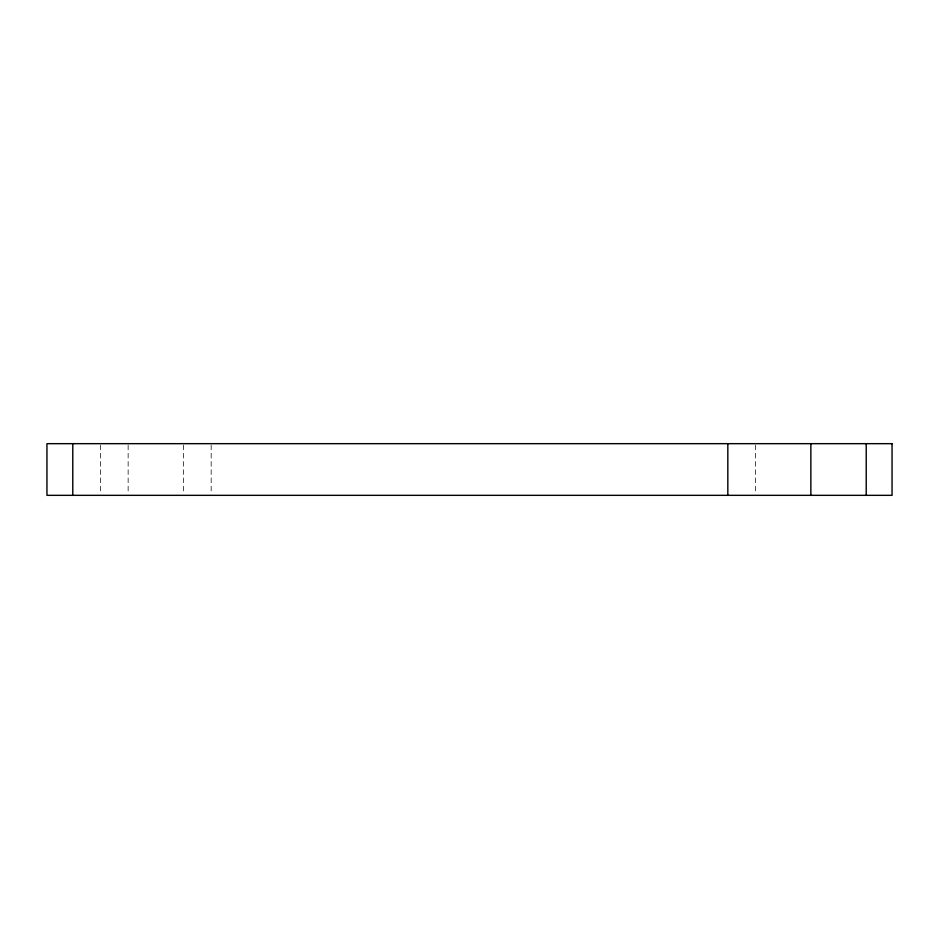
<?xml version="1.0" encoding="UTF-8"?>
<svg xmlns="http://www.w3.org/2000/svg" width="939" height="939" viewBox="0 0 939 939"><rect width="100%" height="100%" fill="white"/><g stroke="black" fill="none" stroke-linecap="round" stroke-linejoin="round"><path stroke-width="0.7" stroke-dasharray="4.7 3.52" d="M755.508 445.098L755.508 493.902M211.169 445.098L211.169 493.902M183.492 445.098L183.492 493.902M128.138 445.098L128.138 493.902M100.461 445.098L100.461 493.902"/><path stroke-width="1.41" d="M866.216 443.666L866.216 495.334M810.862 443.666L810.862 495.334M727.831 443.666L727.831 495.334M72.784 443.666L72.784 495.334M892.05 443.666L46.95 443.666L46.95 495.334L892.05 495.334L892.05 443.666"/></g></svg>
